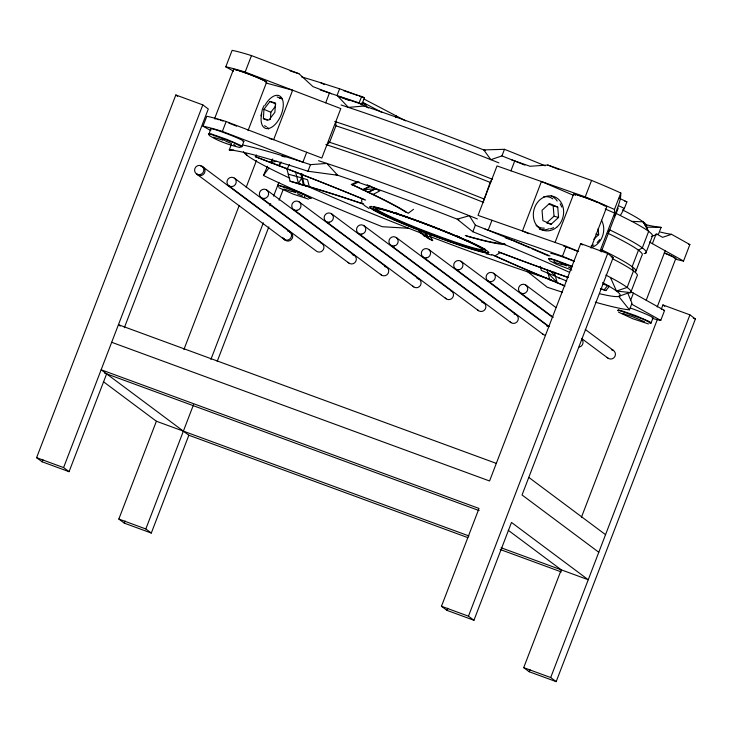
<?xml version="1.0" encoding="UTF-8"?>
<svg xmlns="http://www.w3.org/2000/svg" width="732" height="732" viewBox="0 0 732 732"><rect width="100%" height="100%" fill="white"/><g stroke="black" fill="none" stroke-linecap="round" stroke-linejoin="round"><path stroke-width="1.1" d="M263.392 118.611L263.941 109.297L269.971 101.474L275.452 102.956L274.903 112.261L268.873 120.094L263.392 118.611L267.336 120.304M270.401 119.508L270.831 112.271L275.516 106.186M260.94 115.821L262.495 108.967L264.051 105.628M483.093 202.188L490.184 182.405L491.95 179.111M208.977 134.496L210.752 128.695M277.895 185.223L278.151 186.129L277.895 185.223C289.323 187.85 300.898 192.177 311.054 197.997L310.075 198.427L311.054 197.997M548.909 258.478L549.174 259.384L548.909 258.478L549.668 258.451L554.298 259.686L572.47 266.439M618.137 310.862L618.018 310.011L620.873 310.496L635.852 315.693L649.54 321.613L651.114 322.839L649.998 323.215M277.785 185.672L278.654 185.196M548.808 258.927L549.668 258.451M208.748 134.084L211.713 134.13L226.682 139.318L240.37 145.247L241.944 146.473L240.837 146.848M617.909 310.46L618.915 310.039M278.544 185.644L280.493 185.608M549.558 258.899L551.507 258.863M241.725 146.876L234.588 143.042L211.594 134.578L211.713 134.13M650.894 323.242L643.757 319.417L620.763 310.944L620.873 310.496M310.835 198.409L303.222 194.41L283.156 186.87L283.284 186.431M572.287 266.86L554.179 260.135L554.298 259.686M106.625 373.86L69.073 471.683L42.081 461.773L36.6 457.683L175.826 94.986L202.819 104.896L208.3 108.986L124.33 327.735M42.081 461.773L42.895 459.65M69.073 471.683L63.593 467.583L202.819 104.896M210.789 130.543L203.002 126.197L206.799 116.306A84.006 5.426 21 0 1 226.161 121.539L321.815 158.048L340.801 108.592L245.147 72.075A84.006 5.426 21 0 0 225.785 66.841L232.117 50.362A84.006 5.426 21 0 1 251.479 55.595L298.958 73.722L312.957 86.623L331.569 93.723M214.952 117.751L233.535 69.348M203.002 126.197A84.006 5.426 21 0 1 222.363 131.431L226.161 121.539M245.147 72.075L251.479 55.595M242.878 145.046A212.847 13.734 21 0 1 310.496 164.645L326.82 163.428L337.69 175.25L307.971 171.242A212.847 13.734 21 0 0 229.244 149.959L231.413 144.305M243.847 141.523L241.944 146.473L241.048 146.446M248.047 130.58L266.631 82.176M501.136 547.765L588.244 579.735L511.494 522.447L473.943 620.269L446.95 610.36L441.469 606.27L479.021 508.456L101.144 369.77L188.856 435.238L151.304 533.052L124.312 523.151L118.831 519.052L156.383 421.239L103.386 381.683M183.915 349.503L239.218 205.445M246.181 187.31L256.42 160.628M124.312 523.151L125.135 521.01M408.731 228.274L382.305 226.719A212.847 13.734 21 0 1 263.456 175.488L267.491 166.255M151.304 533.052L145.824 528.962L193.513 404.723M210.907 359.403L263.337 222.821M269.888 205.747L270.712 203.615M273.576 196.149L278.901 182.277M217.212 361.361L268.818 226.911M279.057 200.239L283.156 189.57M306.699 152.283L302.902 162.175L222.363 131.431M325.685 102.819L329.482 92.927M307.971 171.242L310.496 164.645M341.075 97.237L361.937 104.319L364.472 97.731L339.611 88.81L337.077 95.407L348.341 107.375L364.271 106.012L374.455 109.48A201.73 13.02 21 0 1 470.026 144.561L485.49 150.591M361.937 104.319L359.137 102.892L361.663 96.295M361.269 104.969L362.221 102.489L366.275 104.786L365.643 106.442M395.646 117.578L396.277 115.931L363.905 98.994M472.826 231.742L475.361 225.154L469.331 215.73L457.171 219.152L472.826 231.742A216.718 13.981 21 0 1 569.569 272.359M504.476 149.319L483.751 149.904L490.852 159.677L501.942 155.907L504.476 149.319A216.718 13.981 21 0 1 545.148 165.807M488.171 230.168L491.968 220.277M510.954 170.812L514.752 160.921M555.012 242.594L573.595 194.181M485.032 229.061L562.451 256.246L566.248 246.345L478.033 215.382L497.01 165.926L585.234 196.89A84.006 5.426 21 0 1 614.459 209.489L614.779 217.084M585.234 196.89L591.566 180.411L547.765 165.029L529.995 166.274L511.604 159.823M598.785 552.257L522.044 494.969L613.169 257.572L607.688 253.482L580.696 243.582L489.562 480.979L111.685 342.292M446.95 610.36L447.764 608.237M590.999 248.002L606.755 206.964A17.769 1.144 21 0 0 602.427 204.429L595.189 201.318A17.769 1.144 21 0 0 573.961 194.648M614.459 209.489L620.791 193.001A84.006 5.426 21 0 0 591.566 180.411M600.075 250.939L614.615 213.058L605.208 208.995M614.715 215.537C617.058 208.181 621.029 200.87 620.791 193.001M601.247 251.89L614.761 216.672M615.539 215.098L618.201 208.181M620.343 215.501L624.359 208.446L626.885 201.858L619.235 198.207M473.943 620.269L468.462 616.179L607.688 253.482M635.651 271.773L641.982 255.294A207.751 13.405 21 0 0 613.791 236.143L607.889 233.243M645.889 253.016L652.221 236.528A210.587 13.588 21 0 0 631.954 221.403L615.85 213.286M630.746 300.038L633.409 293.111M652.386 243.655L655.808 234.752M629.456 309.819L631.991 303.222L627.772 293.157L618.696 296.378L629.456 309.819A216.718 13.981 21 0 1 595.29 302.179M644.919 224.468A216.718 13.981 21 0 0 661.097 227.387L658.562 233.984L651.352 236.409M646.2 300.257L665.187 250.802M653.008 317.898L651.114 322.839L650.217 322.812M657.208 306.955L675.792 258.542M661.289 309.224L662.927 304.951L689.919 314.861L695.4 318.951L556.174 681.638L529.181 671.738L523.7 667.639L561.252 569.825L508.255 530.279M581.418 517.295L657.19 319.893M652.734 318.493A84.006 5.426 21 0 0 660.758 320.396L664.555 310.505L630.481 291.482M675.508 259.137A84.006 5.426 21 0 0 683.542 261.04L689.864 244.561L671.519 234.313A159.411 10.285 21 0 1 660.356 232.081M529.181 671.738L530.005 669.606M556.174 681.638L550.693 677.548L689.919 314.861M281.298 162.275L279.075 165.679L287.219 168.79L289.552 164.398M364.563 199.772A215.547 13.908 21 0 0 279.889 166.155L271.773 163.08A49.694 3.203 21 0 0 262.596 159.549L255.34 156.666L256.41 154.946M272.78 158.954L270.62 162.403L271.773 163.08M272.578 160.024L270.968 162.605A49.694 3.203 21 0 0 261.791 159.073L255.34 156.666M276.87 161.296L270.62 162.403L278.736 165.478L280.96 162.074M608.576 231.44L609.701 229.866M263.456 175.488L268.9 168.003M600.615 288.628L604.174 289.808L607.606 285.581L609.317 286.368L605.886 290.586L600.441 288.774M597.147 242.585L599.682 239.638M499.993 252.723L496.095 255.194M326.875 144.863L329.62 142.292L335.942 125.803L335.732 121.777M546.594 222.986L554.023 216.196L553.172 205.848L549.037 204.072M551.15 224.212L558.58 217.431L557.729 207.083L549.457 203.514L542.037 210.304L542.888 220.652L551.15 224.212L547.509 223.233M593.725 239.236L598.675 234.716L598.163 228.503M413.516 209.315L408.227 213.305A216.013 13.935 21 0 0 373.128 194.447L368.04 192.04L375.736 188.765L368.58 192.177L361.462 189.222A49.694 3.203 21 0 0 356.017 186.596L351.323 184.464L357.756 181.527M554.902 261.736L553.593 262.111L562.341 264.71M623.993 313.269L622.685 313.653L631.78 316.398L644.517 321.741M373.1 194.438L379.853 190.878L375.196 188.618M351.323 184.464L352.595 184.803L359.028 181.865M370.081 186.193L362.733 189.551A49.694 3.203 21 0 0 357.289 186.925L352.595 184.803M550.217 228.906L553.667 227.661M591.172 245.879L593.762 244.946M605.822 275.076L610.442 277.455L616.5 291.052L627.141 287.429L633.464 270.941L632.137 266.695L638.469 250.207L642.33 247.864L648.653 231.376L643.08 221.805L631.954 221.403M671.519 234.313L662.588 237.333L656.183 233.764M628.907 293.157L630.7 292.58L637.032 276.092A210.587 13.588 21 0 0 612.309 258.643M554.307 272.121L557.144 282.579L549.329 279.606L557.144 282.579A49.694 3.203 21 0 0 564.052 285.498M213.991 137.268L213.524 137.277L222.62 140.032M465.278 235.503A215.547 13.908 21 0 0 501.777 243.536L503.223 243.5A49.694 3.203 21 0 0 504.083 243.646M229.244 149.959L233.764 150.033M646.402 227.149L661.097 227.387M209.745 133.672L208.849 133.636L209.087 134.048M240.105 147.59C229.464 144.973 218.301 141.313 209.114 135.393M504.119 244.415L502.289 244.305A216.013 13.935 21 0 1 466.687 236.116M616.5 291.052L630.7 292.58A210.587 13.588 21 0 0 610.442 277.455M491.739 255.075L486.039 253.821M596.424 201.968L594.686 201.245A15.985 1.034 21 0 0 577.594 195.179M286.788 168.214A422.895 257.435 47.1 0 0 288.243 174.189L293.843 175.68M308.501 199.141L293.166 194.099L278.855 187.712M235.997 70.016L237.763 70.428M216.114 118.987L215.446 118.831A17.769 1.144 21 0 0 214.549 118.804M209.636 134.121L211.594 134.578M618.805 310.487L620.763 310.944M648.442 323.928L632.777 318.731L618.522 312.143M288.243 174.189L290.064 181.188L293.422 182.058A49.694 3.203 21 0 1 299.425 183.842M277.117 96.935L282.47 99.113M361.462 189.222L368.58 192.177M553.172 205.848L557.729 207.083M554.023 216.196L558.58 217.431M595.939 233.975L598.675 234.716M266.183 83.055L292.635 90.21L273.649 139.666L269.239 138.467M281.756 156.081L285.041 156.987M290.064 181.188L295.691 182.991A49.694 3.203 21 0 1 301.703 184.766L306.507 186.12L298.455 183.448L295.426 171.462M296.634 176.439L307.559 179.752L309.316 186.669A216.013 13.935 21 0 1 363.859 204.127M309.316 186.669L304.228 185.196L301.749 173.429M551.397 259.311L554.179 260.135M280.374 186.056L283.156 186.87M283.961 189.012L291.327 191.445M240.37 71.214L239.044 70.803M217.404 119.298L218.895 119.746M607.606 285.581L602.921 284.062M608.85 286.221L609.317 286.368M301.621 76.915A212.847 13.734 21 0 1 320.726 82.725L339.611 88.81M320.241 89.972L359.137 102.892M341.075 104.969L353.227 109.004A210.587 13.588 21 0 1 485.06 157.389L498.885 162.87M334.753 121.448L346.904 125.492A210.587 13.588 21 0 1 478.737 173.868L492.563 179.349M336.061 125.84L347.014 129.482A207.751 13.405 21 0 1 477.072 177.208L490.705 182.616M328.705 141.99L340.691 145.97A207.751 13.405 21 0 1 470.749 193.696L484.374 199.104M325.886 144.533L338.038 148.569A210.587 13.588 21 0 1 469.871 196.954L483.696 202.435M318.521 160.674L331.715 165.057A210.587 13.588 21 0 1 463.548 213.442L477.374 218.923M422.767 233.746L423.691 235.585L428.696 237.946A49.694 3.203 21 0 0 430.389 239.263L432.667 240.581L429.666 234.963M426.198 233.27L428.696 237.946L423.691 235.585M432.667 240.581L428.357 238.577A49.694 3.203 21 0 1 426.665 237.269M343.555 90.631L353.51 94.007M354.508 94.346L357.5 95.361M359.485 96.038L364.472 97.731M335.595 174.536L347.874 178.727A201.73 13.02 21 0 1 443.446 213.799L458.918 219.829M624.799 201.135L626.885 201.858M362.303 103.395L366.275 104.786M571.729 270.126L556.814 264.38L549.549 260.665M611.092 256.813L613.169 257.572M505.272 237.808L512.244 240.37M693.323 318.191L695.4 318.951M496.314 463.393L118.438 324.706L120.268 326.069M104.548 373.1L479.131 510.57M156.383 421.239L468.928 535.943M188.856 435.238L467.968 537.672M500.176 549.494L561.362 571.948M36.6 457.683L63.593 467.583M441.469 606.27L468.462 616.179M118.831 519.052L145.824 528.962M523.7 667.639L550.693 677.548M503.223 243.5L505.611 244.397M501.731 243.518L505.135 244.79M338.879 96.514L349.329 100.504M225.676 141.185L231.394 143.518M566.687 281.042L560.007 278.27A55.934 3.569 21.1 0 1 555.414 276.312M301.694 184.766L298.455 183.448L301.767 177.922L301.493 173.621M550.18 270.84L555.487 276.33L541.268 270.401L540.472 266.347M578.106 251.57L576.203 250.783A17.769 1.144 21 0 0 572.799 249.429M568.407 267.043L571.18 268.205M297.384 193.788L302.499 195.984M549.439 279.569L542.11 276.513A216.013 13.935 21 0 1 491.52 254.462M513.242 240.737L529.812 247.855M531.889 248.743L548.451 255.852M573.842 195.481L541.433 181.518L522.456 230.973L528.724 233.682M269.971 101.474L275.873 104.017M263.941 109.297L270.831 112.271M600.24 203.615L601.201 204.045A15.985 1.034 21 0 1 604.751 205.912M604.174 289.808L605.886 290.586M618.613 205.719L624.359 208.446M609.527 229.775L617.314 233.609A210.587 13.588 21 0 1 644.087 253.592M601.567 249.731L607.468 252.632A207.751 13.405 21 0 1 635.952 270.639M233.673 144.543L235.347 145.375M320.726 82.725L324.523 84.61M622.383 209.828L627.086 212.253A201.73 13.02 21 0 1 646.786 225.639M396.277 115.931L402.426 119.124A54.131 3.495 21 0 0 405.565 120.835M365.543 106.378L368.58 107.961M304.256 196.835L304.896 197.237L304.567 196.835M362.642 102.288L381.866 112.344M649.467 242.027L683.542 261.04M225.785 66.841L233.517 71.16M631.551 304.091L660.758 320.396M264.554 125.73L266.485 126.81M369.129 208.629L363.987 205.189M278.736 165.478L279.889 166.155M360.611 103.459L364.271 106.012M424.551 235.878L422.757 234.606A216.013 13.935 21 0 1 418.722 230.058M580.696 243.582L582.526 244.946M662.927 304.951L664.757 306.315M525.86 285.096L556.009 307.596M585.243 329.418L613.572 350.555M520.361 292.763L553.255 317.313M581.574 338.459L608.072 358.232M493.469 273.201L551.946 316.846M487.969 280.878L549.192 326.563M461.078 261.315L548.79 326.783A4.721 4.593 -53.3 0 0 546.557 325.96M455.579 268.992L543.3 334.46M428.687 249.429L516.399 314.897A4.721 4.593 -53.3 0 1 517.002 321.879A4.721 4.593 -53.3 0 1 510.03 321.751M423.197 257.106L510.909 322.565M396.296 237.543L484.017 303.011M390.806 245.22L478.518 310.679M363.905 225.657L451.626 291.126M175.826 94.986L177.647 96.35M358.415 233.325L446.127 298.793M331.523 213.771L419.235 279.24M326.024 221.439L413.736 286.907M299.132 201.886L386.844 267.345M293.633 209.553L381.345 275.022M266.741 190L354.453 255.459M261.242 197.667L348.954 263.136M234.35 178.105L322.062 243.573M228.851 185.782L316.572 251.25A4.721 4.593 -53.3 0 0 323.379 249.557A4.721 4.593 -53.3 0 0 321 243.015M201.959 166.219L290.86 232.575M196.469 173.896L285.361 240.242M528.788 477.392L605.538 534.671M527.955 271.984L547.17 287.228A216.718 13.981 21 0 0 562.496 292.224M547.243 270.081L548.094 273.237L557.144 282.579M555.268 281.134L556.778 282.689M425.21 232.685L428.696 237.946M643.08 221.805L647.646 229.171M246.117 153.702L247.26 155.541M424.734 232.868L426.582 236.555M560.2 203.752L561.81 207.11M361.956 202.435L361.526 199.726M548.094 273.237L549.695 279.496A215.547 13.908 21 0 1 493.734 255.267M300.916 173.987L303.268 184.803M582.05 339.492A4.721 4.593 -53.3 0 1 579.131 347.105M611.339 349.74A4.721 4.593 -53.3 0 1 614.88 356.539A4.721 4.593 -53.3 0 1 607.203 357.408M545.532 335.274A4.721 4.593 -53.3 0 1 542.421 333.636M289.799 232.007A4.721 4.593 -53.3 0 1 291.455 239.556A4.721 4.593 -53.3 0 1 283.86 238.394M200.907 166.283A4.721 4.593 -53.3 0 1 204.457 173.091A4.721 4.593 -53.3 0 1 196.78 173.96M287.438 230.864A4.721 4.593 -53.3 0 1 290.659 238.193A4.721 4.593 -53.3 0 1 282.68 237.507M514.166 314.074A4.721 4.593 -53.3 0 1 515.337 314.339M352.22 254.645A4.721 4.593 -53.3 0 1 355.77 261.443A4.721 4.593 -53.3 0 1 348.084 262.312M416.993 278.416A4.721 4.593 -53.3 0 1 420.543 285.215A4.721 4.593 -53.3 0 1 412.866 286.084M481.775 302.188A4.721 4.593 -53.3 0 1 485.325 308.986A4.721 4.593 -53.3 0 1 477.639 309.865M450.564 290.558A4.721 4.593 -53.3 0 1 452.614 297.631A4.721 4.593 -53.3 0 1 445.257 297.97M384.611 266.53A4.721 4.593 -53.3 0 1 388.161 273.329A4.721 4.593 -53.3 0 1 380.475 274.198M568.316 277.428A215.547 13.908 21 0 1 498.373 251.781M568.133 277.538A216.013 13.935 21 0 1 499.05 252.174M367.162 184.757A55.934 3.605 20.9 0 1 367.912 185.123M368.644 185.48A55.934 3.605 20.9 0 1 370.017 186.175M366.814 191.711A215.547 13.908 21 0 1 406.223 212.49M559.687 278.334A55.934 3.569 21.1 0 1 558.534 277.84M564.994 286.075A49.694 3.203 21 0 1 556.887 282.653M287.219 168.79A216.013 13.935 21 0 1 365.643 200.083M426.527 236.537A215.547 13.908 21 0 1 420.763 230.745M293.907 175.717A55.934 3.706 21 0 1 296.689 176.558M306.461 186.102A215.547 13.908 21 0 1 363.09 204.027M566.248 246.345A84.006 5.426 21 0 1 578.628 251.515M562.451 256.246A84.006 5.426 21 0 1 573.129 260.683M547.765 165.029A159.411 10.285 21 0 1 554.829 167.903M555.835 168.305A159.411 10.285 21 0 1 558.818 169.531M601.494 220.24A17.696 14.969 -74.9 0 1 590.971 247.663M551.169 195.901A17.696 14.969 -74.9 0 1 557.208 201.08M549.174 228.695A17.696 14.969 -74.9 0 1 539.42 229.226M563.548 246.025A17.769 1.144 21 0 1 566.577 247.096M567.62 247.471A17.769 1.144 21 0 1 571.939 249.09M550.812 253.537A17.769 1.144 21 0 1 574.428 261.498M566.559 265.881A8.848 0.567 21 0 1 561.041 263.685M575.59 195.243A15.985 1.034 21 0 1 575.938 194.804M543.565 196.862A15.93 13.469 -74.9 0 1 552.843 198.884M544.324 228.146A15.93 13.469 -74.9 0 1 536.126 225.337M290.082 70.913A159.411 10.285 21 0 1 298.958 73.722M264.993 105.317A17.696 9.397 -66.7 0 1 282.607 99.881A17.696 9.397 -66.7 0 1 272.231 126.892A17.696 9.397 -66.7 0 1 261.717 113.853M268.617 128.997A17.696 9.397 -66.7 0 1 267.637 127.386M279.56 98.362A17.696 9.397 -66.7 0 1 281.436 97.777M220.305 120.158A17.769 1.144 21 0 1 222.976 121.045M228.906 123.168A17.769 1.144 21 0 1 231.513 124.147M232.373 124.486A17.769 1.144 21 0 1 236.619 126.169M210.981 129.107A17.769 1.144 21 0 1 228.576 134.377A17.769 1.144 21 0 1 242.951 141.496M224.761 140.425A8.848 0.567 21 0 1 222.647 139.583M265.734 82.149A17.769 1.144 21 0 0 259.467 78.333A17.769 1.144 21 0 0 239.282 70.702L234.432 69.375A17.769 1.144 21 0 0 233.764 69.75M241.13 71.452A15.985 1.034 21 0 1 242.777 72.001M243.637 72.303A15.985 1.034 21 0 1 263.547 80.429M264.755 81.16A15.985 1.034 21 0 1 264.966 81.536M664.555 310.505A84.006 5.426 21 0 1 663.466 310.286M689.864 244.561A84.006 5.426 21 0 1 688.775 244.342M630.289 307.98A17.769 1.144 21 0 1 647.948 314.98A17.769 1.144 21 0 1 652.111 317.862M664.766 253.08A17.769 1.144 21 0 1 674.895 258.515M664.217 252.988A15.985 1.034 21 0 1 672.717 256.795M673.925 257.536A15.985 1.034 21 0 1 674.126 257.902M295.536 192.626A8.848 0.567 21 0 1 291.977 191.235M488.573 252.632A63.693 4.108 21 0 1 419.637 230.141A63.693 4.108 21 0 1 371.408 206.424M373.768 206.735A63.693 4.108 21 0 1 381.674 208.675M382.616 208.949A63.693 4.108 21 0 1 384.602 209.526M385.636 209.837A63.693 4.108 21 0 1 389.159 210.917M390.083 211.209A63.693 4.108 21 0 1 392.956 212.134M394.951 212.783A63.693 4.108 21 0 1 400.203 214.549M401.109 214.851A63.693 4.108 21 0 1 410.625 218.182M411.613 218.539A63.693 4.108 21 0 1 416.627 220.35M417.633 220.725A63.693 4.108 21 0 1 422.767 222.62M423.791 223.004A63.693 4.108 21 0 1 436.226 227.762M437.26 228.164A63.693 4.108 21 0 1 441.35 229.784M442.366 230.187A63.693 4.108 21 0 1 447.38 232.2M448.368 232.602A63.693 4.108 21 0 1 454.16 234.981M455.103 235.375A63.693 4.108 21 0 1 459.678 237.305M460.748 237.763A63.693 4.108 21 0 1 469.669 241.67M470.584 242.082A63.693 4.108 21 0 1 480.467 246.775M481.253 247.169A63.693 4.108 21 0 1 483.166 248.175M484.026 248.642A63.693 4.108 21 0 1 485.545 249.511M402.865 215.73A60.143 3.88 21 0 1 485.627 251.103A60.143 3.88 21 0 1 400.614 222.098A60.143 3.88 21 0 1 401.831 215.382M483.248 249.383A57.306 3.697 21 0 1 426.445 231.596A57.306 3.697 21 0 1 376.55 208.135M395.124 212.655A57.306 3.697 21 0 1 397.76 213.506M456.905 235.869A57.306 3.697 21 0 1 459.751 237.086M466.915 240.261A57.306 3.697 21 0 1 469.825 241.597M599.6 293.715A201.73 13.02 21 0 0 618.192 296.533L619.913 295.984A201.73 13.02 21 0 0 602.546 282.589M551.452 279.743A201.73 13.02 21 0 1 530.261 272.771L515.886 267.866A201.73 13.02 21 0 1 429.556 236.345M422.364 233.581A201.73 13.02 21 0 1 420.314 232.794L403.973 226.417A201.73 13.02 21 0 1 304.155 184.748M289.762 178.15A201.73 13.02 21 0 1 271.215 169.193L263.255 165.093A201.73 13.02 21 0 1 243.555 151.707M501.942 155.907A216.718 13.981 21 0 1 524.853 165.112M475.361 225.154A216.718 13.981 21 0 1 549.988 256.008M370.621 186.34L363.273 189.698L375.736 188.765L370.621 186.34M232.3 186.541A4.721 4.593 -53.3 0 0 235.219 178.928A4.721 4.593 -53.3 0 0 227.286 180.356A4.721 4.593 -53.3 0 0 232.3 186.541M491.419 281.637A4.721 4.593 -53.3 0 0 494.338 274.024A4.721 4.593 -53.3 0 0 486.405 275.461A4.721 4.593 -53.3 0 0 491.419 281.637M523.81 293.532A4.721 4.593 -53.3 0 0 526.729 285.91A4.721 4.593 -53.3 0 0 518.787 287.347A4.721 4.593 -53.3 0 0 523.81 293.532M459.028 269.751A4.721 4.593 -53.3 0 0 461.947 262.138A4.721 4.593 -53.3 0 0 454.014 263.566A4.721 4.593 -53.3 0 0 459.028 269.751M199.909 174.655A4.721 4.593 -53.3 0 0 202.837 167.042A4.721 4.593 -53.3 0 0 194.895 168.47A4.721 4.593 -53.3 0 0 199.909 174.655M426.637 257.865A4.721 4.593 -53.3 0 0 429.565 250.252A4.721 4.593 -53.3 0 0 421.623 251.68A4.721 4.593 -53.3 0 0 426.637 257.865M264.691 198.436A4.721 4.593 -53.3 0 0 267.61 190.814A4.721 4.593 -53.3 0 0 259.677 192.251A4.721 4.593 -53.3 0 0 264.691 198.436M329.473 222.208A4.721 4.593 -53.3 0 0 332.392 214.595A4.721 4.593 -53.3 0 0 324.45 216.022A4.721 4.593 -53.3 0 0 329.473 222.208M394.246 245.979A4.721 4.593 -53.3 0 0 397.174 238.367A4.721 4.593 -53.3 0 0 389.232 239.794A4.721 4.593 -53.3 0 0 394.246 245.979M361.855 234.094A4.721 4.593 -53.3 0 0 364.783 226.481A4.721 4.593 -53.3 0 0 356.841 227.908A4.721 4.593 -53.3 0 0 361.855 234.094M297.082 210.322A4.721 4.593 -53.3 0 0 300.001 202.7A4.721 4.593 -53.3 0 0 292.059 204.137A4.721 4.593 -53.3 0 0 297.082 210.322M557.253 226.764A17.696 14.969 -74.9 0 0 554.81 196.89A17.696 14.969 -74.9 0 0 533.381 216.471A17.696 14.969 -74.9 0 0 557.253 226.764M393.953 219.902A63.693 4.108 21 0 0 488.445 252.961A63.693 4.108 21 0 0 405.647 216.8A63.693 4.108 21 0 0 393.953 219.902M397.622 220.57A57.306 3.697 21 0 0 482.653 250.326A57.306 3.697 21 0 0 408.154 217.779A57.306 3.697 21 0 0 397.622 220.57"/></g></svg>
